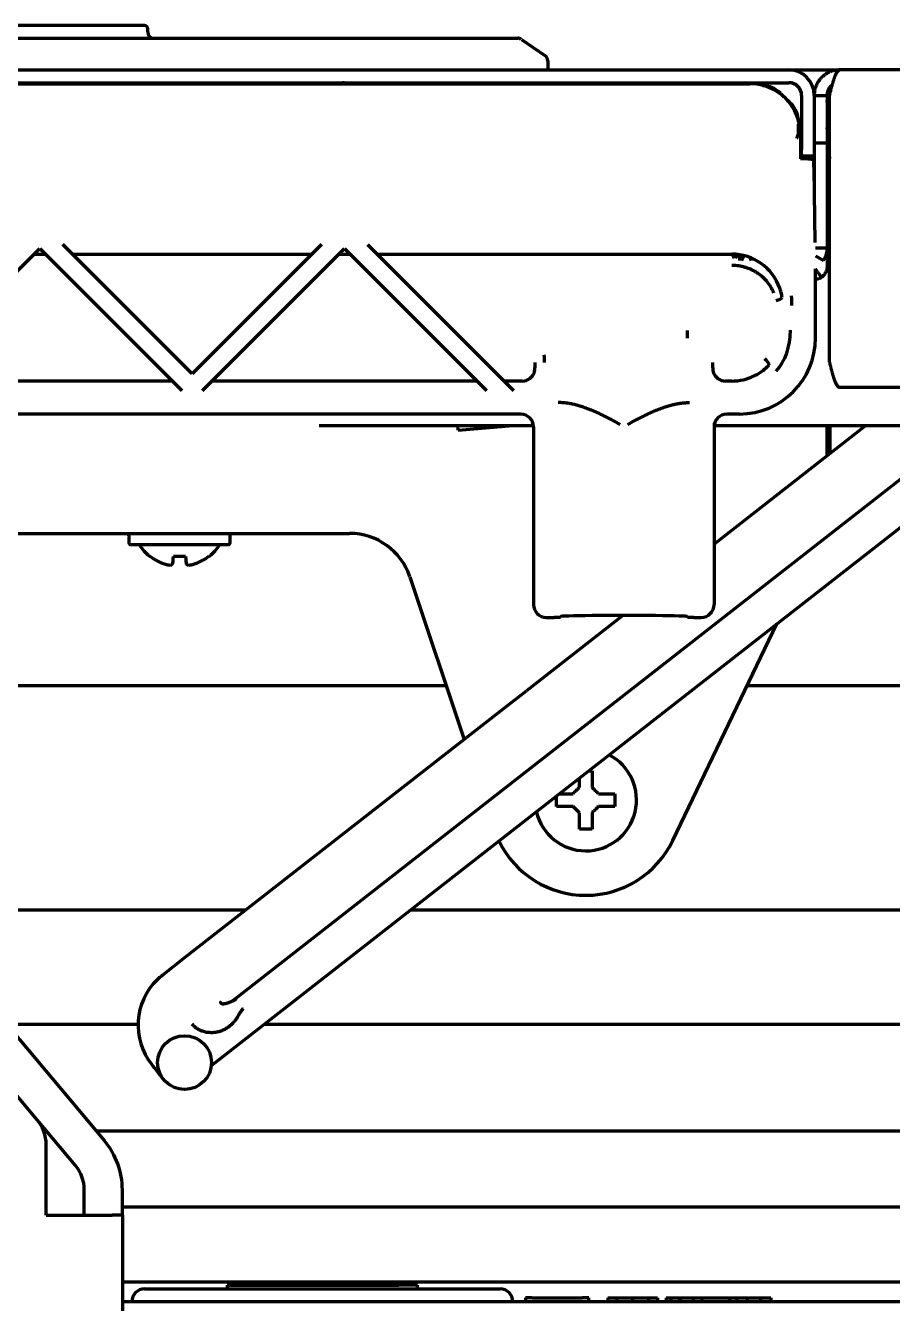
# Model space of a CAD drawing. Header units: inches. Extents: x 904 to 7172, y 213 to 5528.
# Drawn here: x 2907 to 2975.3, y 5351.9 to 5452.5 of the extents above; entities that cross this region are included whole.
import ezdxf

# ---------------------------------------------------------------- set-up
doc = ezdxf.new("R2010")
doc.units = ezdxf.units.IN

msp = doc.modelspace()

# ---------------------------------------------------------------- linework, layer by layer
at = {"linetype": 'Continuous', "lineweight": 70}
for p, q in [((2916.37, 5452.53), (2901.87, 5452.53)), ((2916.62, 5452.03), (2916.62, 5452.28)), ((2824.37, 5451.53), (2943.87, 5451.53)), ((2943.87, 5451.53), (2945.76, 5451.53)), ((2946.05, 5451.44), (2947.9, 5450.18)), ((2846.58, 5449.03), (2967.12, 5449.03)), ((2948.12, 5449.76), (2948.12, 5449.03)), ((2967.12, 5449.03), (2970.62, 5449.03)), ((2970.62, 5449.03), (2971.12, 5449.03)), ((3517.12, 5449.03), (2971.12, 5449.03)), ((2847.9, 5448.03), (2967.12, 5448.03)), ((2847.93, 5447.95), (2964.04, 5447.95)), ((2945.1, 5448.03), (2945.1, 5447.95)), ((2945.87, 5447.95), (2945.87, 5448.03)), ((2946.62, 5447.95), (2946.62, 5448.03)), ((2966.45, 5447.19), (2966.73, 5446.91)), ((2968.12, 5447.03), (2968.12, 5442.78)), ((2969.12, 5447.03), (2969.12, 5443.28)), ((2969.12, 5447.03), (2970.12, 5447.03)), ((2970.12, 5447.03), (2970.12, 5443.28)), ((2970.32, 5426.03), (2970.32, 5447.03)), ((2967, 5446.64), (2967.28, 5446.36)), ((2968.04, 5443.95), (2968.04, 5442.03)), ((2968.12, 5444.53), (2968.07, 5444.53)), ((2970.17, 5444.53), (2970.12, 5444.53)), ((2970.32, 5444.26), (2970.31, 5444.3)), ((2969.12, 5443.28), (2970.12, 5443.28)), ((2969.12, 5443.28), (2969.12, 5442.78)), ((2970.12, 5443.28), (2970.12, 5435.03)), ((2968.31, 5442.03), (2968.04, 5442.03)), ((2968.12, 5442.28), (2968.12, 5442.78)), ((2968.12, 5442.03), (2968.12, 5442.28)), ((2968.12, 5442.28), (2969.12, 5442.28)), ((2969.06, 5441.93), (2969.09, 5441.73)), ((2969.12, 5442.78), (2969.12, 5442.28)), ((2969.12, 5442.28), (2969.12, 5440.28)), ((2969.2, 5435.45), (2969.1, 5441.31)), ((2970.12, 5440.43), (2970.32, 5440.43)), ((2896.93, 5423.78), (2908.12, 5434.97)), ((2908.12, 5434.97), (2919.31, 5423.78)), ((2920.12, 5425.09), (2909.93, 5435.28)), ((2930.31, 5435.28), (2920.12, 5425.09)), ((2920.93, 5423.78), (2932.12, 5434.97)), ((2932.12, 5434.97), (2943.31, 5423.78)), ((2933.93, 5435.28), (2945.43, 5423.78)), ((2969.21, 5435.03), (2970.12, 5435.03)), ((2970.12, 5435.03), (2970.12, 5433.53)), ((2907.68, 5434.53), (2908.56, 5434.53)), ((2910.68, 5434.53), (2929.56, 5434.53)), ((2931.68, 5434.53), (2932.56, 5434.53)), ((2934.68, 5434.53), (2962.62, 5434.53)), ((2962.64, 5434.53), (2962.82, 5434.22)), ((2962.82, 5434.22), (2962.82, 5434.53)), ((2962.92, 5434.22), (2962.92, 5434.52)), ((2962.92, 5434.22), (2963.08, 5434.5)), ((2963.08, 5434.5), (2963.08, 5434.51)), ((2963.08, 5434.5), (2963.14, 5434.47)), ((2963.22, 5434.45), (2963.22, 5434.03)), ((2963.32, 5434.03), (2963.32, 5434.43)), ((2963.38, 5434.03), (2963.6, 5434.41)), ((2964.02, 5434.28), (2964.16, 5434.03)), ((2964.22, 5434.2), (2964.22, 5434.03)), ((2964.32, 5434.03), (2964.32, 5434.15)), ((2964.38, 5434.03), (2964.42, 5434.1)), ((2969.22, 5434.4), (2969.85, 5434.03)), ((2969.22, 5427.92), (2969.22, 5432.62)), ((2959.12, 5427.91), (2959.12, 5428.52)), ((2918.56, 5424.53), (2897.68, 5424.53)), ((2942.56, 5424.53), (2921.68, 5424.53)), ((2946.12, 5424.53), (2944.68, 5424.53)), ((2962.62, 5424.53), (2962.12, 5424.53)), ((3517.12, 5424.03), (2971.12, 5424.03)), ((2946.01, 5421.92), (2865.22, 5421.92)), ((2963.22, 5421.92), (2962.22, 5421.92)), ((2923.51, 5375.88), (2981.3, 5421.03)), ((2930.12, 5421.03), (2947.01, 5421.03)), ((2941.07, 5420.65), (2941.04, 5421.03)), ((2941.07, 5420.65), (2945.39, 5421.03)), ((2947.01, 5420.92), (2947.01, 5406.92)), ((2973.18, 5421.03), (2961.22, 5411.69)), ((2961.22, 5420.92), (2961.22, 5406.92)), ((2961.23, 5421.03), (2985.12, 5421.03)), ((2970.12, 5418.64), (2970.12, 5421.03)), ((2970.37, 5418.83), (2970.37, 5421.03)), ((2985.18, 5420.25), (2921.62, 5370.6)), ((2884.72, 5412.53), (2932.52, 5412.53)), ((2915.12, 5412.28), (2915.12, 5411.88)), ((2923.12, 5411.88), (2923.12, 5412.28)), ((2919.12, 5411.63), (2915.27, 5411.63)), ((2916.75, 5410.74), (2916.79, 5410.74)), ((2922.97, 5411.63), (2919.12, 5411.63)), ((2921.44, 5410.74), (2921.49, 5410.74)), ((2937.26, 5409.11), (2941.54, 5396.31)), ((2954.03, 5406.06), (2946.45, 5400.14)), ((2948.01, 5405.92), (2948.62, 5405.92)), ((2949.12, 5405.93), (2949.12, 5405.98)), ((2959.12, 5405.93), (2959.12, 5405.98)), ((2959.62, 5405.92), (2960.22, 5405.92)), ((2957.97, 5388.34), (2966.17, 5405.4)), ((2940.14, 5400.53), (2884.21, 5400.53)), ((2944.23, 5398.41), (2946.45, 5400.14)), ((3524.4, 5400.53), (2963.84, 5400.53)), ((2919.58, 5379.15), (2944.23, 5398.41)), ((2948.82, 5391.53), (2948.82, 5391.84)), ((2953.42, 5392.03), (2953.42, 5391.53)), ((2948.82, 5391.03), (2948.82, 5391.53)), ((2953.42, 5391.53), (2953.42, 5391.03)), ((2907.92, 5366.34), (2888.32, 5389.69)), ((2897.95, 5382.88), (2924.36, 5382.88)), ((2937.35, 5382.88), (3550.88, 5382.88)), ((2898.43, 5382.31), (2913.21, 5364.69)), ((2917.79, 5377.75), (2919.58, 5379.15)), ((2923.51, 5375.88), (2923.55, 5375.82)), ((2905.51, 5373.88), (2915.87, 5373.88)), ((2925.83, 5373.88), (3562.4, 5373.88)), ((2910.92, 5362.76), (2907.92, 5366.34)), ((2912.56, 5365.48), (3573.68, 5365.48)), ((2908.62, 5358.83), (2908.62, 5364.41)), ((2911.62, 5358.83), (2911.62, 5360.83)), ((2914.62, 5358.83), (2914.62, 5360.83)), ((2914.63, 5359.48), (3571.61, 5359.48)), ((2908.62, 5358.83), (2913.81, 5358.83)), ((2914.62, 5358.83), (2913.81, 5358.83)), ((2914.62, 5358.83), (2914.62, 4735.53)), ((2917.37, 5353.56), (2914.62, 5353.56)), ((3228.12, 5353.56), (2917.37, 5353.56)), ((2916.37, 5353.03), (2944.37, 5353.03)), ((2922.87, 5353.33), (2924.37, 5353.33)), ((2922.87, 5353.33), (2922.87, 5353.03)), ((2924.37, 5353.33), (2936.37, 5353.33)), ((2937.87, 5353.33), (2936.37, 5353.33)), ((2937.87, 5353.03), (2937.87, 5353.33)), ((2914.62, 5352.03), (3139.5, 5352.03)), ((2946.87, 5352.33), (2946.37, 5352.33)), ((2946.37, 5352.33), (2946.37, 5352.03)), ((2946.87, 5352.33), (2950.87, 5352.33)), ((2951.37, 5352.33), (2950.87, 5352.33)), ((2951.37, 5352.03), (2951.37, 5352.33)), ((2952.87, 5352.33), (2953.56, 5352.33)), ((2952.87, 5352.33), (2952.87, 5352.03)), ((2953.56, 5352.33), (2954.8, 5352.33)), ((2953.56, 5352.33), (2953.56, 5352.03)), ((2954.8, 5352.33), (2956.07, 5352.33)), ((2954.8, 5352.33), (2954.8, 5352.03)), ((2956.07, 5352.33), (2956.77, 5352.33)), ((2956.07, 5352.33), (2956.07, 5352.03)), ((2956.77, 5352.33), (2956.77, 5352.03)), ((2957.45, 5352.33), (2957.83, 5352.33)), ((2957.45, 5352.33), (2957.45, 5352.03)), ((2957.83, 5352.33), (2957.83, 5352.03)), ((2957.83, 5352.33), (2958.53, 5352.33)), ((2958.53, 5352.03), (2958.53, 5352.33)), ((2958.53, 5352.33), (2958.58, 5352.33)), ((2958.58, 5352.33), (2959.59, 5352.33)), ((2958.58, 5352.03), (2958.58, 5352.33)), ((2959.59, 5352.33), (2959.59, 5352.03)), ((2959.59, 5352.33), (2960.28, 5352.33)), ((2960.28, 5352.03), (2960.28, 5352.33)), ((2960.28, 5352.33), (2962.47, 5352.33)), ((2962.47, 5352.33), (2963.05, 5352.33)), ((2962.47, 5352.03), (2962.47, 5352.33)), ((2963.05, 5352.03), (2963.05, 5352.33)), ((2963.05, 5352.33), (2963.82, 5352.33)), ((2963.82, 5352.33), (2964.87, 5352.33)), ((2963.82, 5352.33), (2963.82, 5352.03)), ((2964.87, 5352.33), (2965.69, 5352.33)), ((2964.87, 5352.33), (2964.87, 5352.03)), ((2965.69, 5352.33), (2965.69, 5352.03))]:
    msp.add_line(p, q, dxfattribs=at)
msp.add_circle((2919.52, 5370.85), 2.12, dxfattribs=at)
for centre, radius, start, end in [((2916.37, 5452.28), 0.25, 0, 90), ((2917.12, 5452.03), 0.5, 180, 270), ((2945.76, 5451.03), 0.5, 55.7131, 90), ((2947.62, 5449.76), 0.5, 0, 55.7131), ((2967.12, 5447.03), 2, 0, 90), ((2932.11, 5447.53), 0.5, 90, 121.887), ((2967.12, 5447.03), 1, 0, 90), ((2962.62, 5430.53), 4, 19.2233, 90), ((2963.4, 5435.18), 0.75, 250, 270), ((2963.72, 5430.71), 3.64, 356.2712, 8.2358), ((2938.19, 5425.95), 9.68, 0.2077, 3.8071), ((2946.12, 5425.53), 1, 270, 342.5858), ((2962.12, 5425.53), 1, 197.4142, 270), ((2962.62, 5428.53), 4, 270, 295.8555), ((2915.4, 5412.28), 0.283, 118.0725, 180), ((2915.4, 5411.88), 0.283, 180, 241.9275), ((2922.84, 5412.28), 0.283, 0, 61.9275), ((2922.84, 5411.88), 0.283, 298.0725, 0), ((2932.52, 5407.53), 5, 18.4841, 90), ((2919.12, 5413.63), 3.74, 212.3241, 230.6111), ((2919.12, 5413.63), 3.74, 309.3791, 327.6759), ((2951.12, 5391.53), 4, 193.4437, 62.5556), ((2951.12, 5391.63), 7.6, 205.9744, 334.3232), ((2920.86, 5373.81), 5, 134.1823, 218.4121), ((2838.59, 5308.57), 100, 37.5821, 38.4121), ((2905.62, 5364.41), 3, 0, 40), ((2908.62, 5360.83), 6, 0, 40), ((2908.62, 5360.83), 3, 0, 40), ((2916.37, 5352.03), 1, 90, 180), ((2944.37, 5352.03), 1, 0, 90)]:
    msp.add_arc(centre, radius, start, end, dxfattribs=at)
for centre, major_axis, ratio, start_param, end_param in [((2964.04, 5443.95), (-2.83, -2.83), 0.999695, 2.356347, 3.926839), ((2965.04, 5445.78), (-0.77, -1.85), 0.999955, 2.748909, 3.534276), ((2965.87, 5444.95), (-1.85, -0.77), 0.999955, 2.748909, 3.534276), ((2968.31, 5441.92), (0.75, 0), 0.140541, 0.017453, 1.570796), ((2969.08, 5440.25), (0, -1.5), 0.017455, 2.356194, 3.001966), ((2969.15, 5432.62), (0, -4), 0.017455, 1.570796, 1.756592), ((2966.11, 5431.05), (-0.486, -0.116), 0.351085, 1.487352, 2.898615), ((2963.22, 5427.93), (4.24, -4.24), 0.999695, 5.497939, 7.068431), ((2955.05, 5435.03), (11.14, -9.63), 0.512356, 6.266297, 6.699607), ((2965.22, 5426.12), (-0.343, 0.363), 0.244028, 3.410972, 4.965192), ((2946.01, 5420.92), (0.707, 0.707), 0.999695, 5.497939, 7.068431), ((2962.22, 5420.92), (0.707, -0.707), 0.999695, 2.356347, 3.926839), ((2919.11, 5413.65), (3.62, 0.87), 0.997235, 3.804658, 4.177379), ((2918.82, 5413.65), (0.27, 3.72), 0.017407, 3.440796, 3.813517), ((2919.42, 5413.65), (0.27, -3.72), 0.017407, 5.611261, 5.983982), ((2919.12, 5413.65), (3.62, -0.87), 0.997235, 5.247399, 5.62012), ((2918.86, 5413.69), (0.81, 3.6), 0.902278, 3.129444, 3.24631), ((2918.56, 5413.69), (0.38, 3.67), 0.420739, 3.280106, 3.396972), ((2919.67, 5413.69), (0.38, -3.67), 0.420739, 6.027806, 6.144672), ((2919.38, 5413.69), (0.81, -3.6), 0.902278, 6.178468, 6.295334), ((2948.01, 5406.92), (-0.707, -0.707), 0.999695, 5.497939, 7.068431), ((2960.22, 5406.92), (-0.707, 0.707), 0.999695, 2.356347, 3.926839), ((2948.62, 5405.93), (0.5, 0), 0.017455, 4.712389, 6.283185), ((2954.12, 5405.98), (5, 0), 0.017455, 0, 3.141593), ((2959.62, 5405.93), (0.5, 0), 0.017455, 3.141593, 4.712389)]:
    msp.add_ellipse(centre, major_axis=major_axis, ratio=ratio, start_param=start_param, end_param=end_param, dxfattribs=at)
for points, degree in [([(2971.12, 5449.03), (2971.08, 5449.03), (2971.01, 5449.03), (2970.9, 5449.02), (2970.79, 5449), (2970.69, 5448.98), (2970.58, 5448.96), (2970.48, 5448.93), (2970.38, 5448.89), (2970.28, 5448.85), (2970.18, 5448.8), (2970.09, 5448.74), (2970, 5448.69), (2969.91, 5448.62), (2969.82, 5448.55), (2969.74, 5448.48), (2969.67, 5448.41), (2969.59, 5448.32), (2969.53, 5448.24), (2969.46, 5448.15), (2969.4, 5448.06), (2969.35, 5447.97), (2969.3, 5447.87), (2969.26, 5447.77), (2969.22, 5447.67), (2969.19, 5447.56), (2969.16, 5447.46), (2969.14, 5447.35), (2969.13, 5447.25), (2969.12, 5447.14), (2969.12, 5447.07), (2969.12, 5447.03)], 3), ([(2970.32, 5447.03), (2970.33, 5447.06), (2970.35, 5447.13), (2970.37, 5447.24), (2970.4, 5447.34), (2970.43, 5447.44), (2970.45, 5447.55), (2970.48, 5447.65), (2970.51, 5447.75), (2970.53, 5447.84), (2970.56, 5447.94), (2970.59, 5448.03), (2970.61, 5448.12), (2970.64, 5448.21), (2970.67, 5448.29), (2970.69, 5448.37), (2970.72, 5448.44), (2970.75, 5448.52), (2970.77, 5448.58), (2970.8, 5448.65), (2970.83, 5448.71), (2970.85, 5448.76), (2970.88, 5448.81), (2970.91, 5448.86), (2970.93, 5448.9), (2970.96, 5448.93), (2970.99, 5448.96), (2971.01, 5448.99), (2971.04, 5449.01), (2971.07, 5449.02), (2971.09, 5449.03), (2971.11, 5449.03), (2971.12, 5449.03)], 3), ([(2967.93, 5444.29), (2967.83, 5443.95), (2967.73, 5443.63)], 2), ([(2970.12, 5435.03), (2970.12, 5434.99), (2970.12, 5434.91), (2970.11, 5434.79), (2970.09, 5434.67), (2970.06, 5434.56), (2970.03, 5434.44), (2970, 5434.33), (2969.95, 5434.23), (2969.9, 5434.13), (2969.87, 5434.06), (2969.85, 5434.03)], 3), ([(2970.12, 5433.53), (2970.12, 5433.49), (2970.11, 5433.42), (2970.1, 5433.32), (2970.07, 5433.22), (2970.03, 5433.12), (2969.99, 5433.03), (2969.93, 5432.94), (2969.86, 5432.86), (2969.79, 5432.78), (2969.71, 5432.72), (2969.62, 5432.66), (2969.53, 5432.61), (2969.43, 5432.58), (2969.33, 5432.55), (2969.22, 5432.53), (2969.15, 5432.53), (2969.12, 5432.53)], 3), ([(2947.12, 5425.53), (2947.12, 5425.68), (2947.13, 5425.83), (2947.14, 5425.98)], 3), ([(2961.1, 5425.98), (2961.11, 5425.83), (2961.11, 5425.68), (2961.12, 5425.53)], 3), ([(2971.12, 5424.03), (2971.11, 5424.03), (2971.09, 5424.03), (2971.07, 5424.04), (2971.04, 5424.05), (2971.01, 5424.07), (2970.99, 5424.1), (2970.96, 5424.13), (2970.93, 5424.16), (2970.91, 5424.2), (2970.88, 5424.25), (2970.85, 5424.3), (2970.83, 5424.35), (2970.8, 5424.41), (2970.77, 5424.47), (2970.75, 5424.54), (2970.72, 5424.61), (2970.69, 5424.69), (2970.67, 5424.77), (2970.64, 5424.85), (2970.61, 5424.94), (2970.59, 5425.03), (2970.56, 5425.12), (2970.53, 5425.22), (2970.51, 5425.31), (2970.48, 5425.41), (2970.45, 5425.51), (2970.43, 5425.61), (2970.4, 5425.72), (2970.37, 5425.82), (2970.35, 5425.92), (2970.33, 5425.99), (2970.32, 5426.03)], 3), ([(2947.07, 5425.23), (2947.09, 5425.28), (2947.11, 5425.38), (2947.12, 5425.48), (2947.12, 5425.53)], 3), ([(2953.82, 5421.12), (2953.63, 5421.22), (2953.26, 5421.42), (2952.71, 5421.71), (2952.17, 5421.97), (2951.69, 5422.19), (2951.25, 5422.36), (2950.85, 5422.5), (2950.49, 5422.61), (2950.15, 5422.7), (2949.84, 5422.76), (2949.54, 5422.8), (2949.24, 5422.83), (2949.05, 5422.84), (2948.95, 5422.84)], 3), ([(2954.42, 5421.12), (2954.6, 5421.22), (2954.98, 5421.42), (2955.53, 5421.71), (2956.07, 5421.97), (2956.55, 5422.19), (2956.99, 5422.36), (2957.39, 5422.5), (2957.75, 5422.61), (2958.09, 5422.7), (2958.4, 5422.76), (2958.7, 5422.8), (2959, 5422.83), (2959.19, 5422.84), (2959.28, 5422.84)], 3), ([(2951.31, 5393.83), (2951.41, 5393.83), (2951.51, 5393.83), (2951.62, 5393.83)], 3), ([(2950.12, 5392.03), (2950.14, 5392.05), (2950.19, 5392.1), (2950.26, 5392.17), (2950.33, 5392.24), (2950.4, 5392.31), (2950.48, 5392.39), (2950.55, 5392.46), (2950.59, 5392.51), (2950.62, 5392.53)], 3), ([(2951.62, 5392.53), (2951.64, 5392.5), (2951.7, 5392.45), (2951.77, 5392.38), (2951.84, 5392.31), (2951.91, 5392.24), (2951.98, 5392.17), (2952.05, 5392.1), (2952.1, 5392.05), (2952.12, 5392.03)], 3), ([(2952.12, 5392.03), (2952.17, 5392.03), (2952.28, 5392.03), (2952.44, 5392.03), (2952.6, 5392.03), (2952.76, 5392.03), (2952.91, 5392.03), (2953.07, 5392.03), (2953.23, 5392.03), (2953.35, 5392.03), (2953.42, 5392.03)], 3), ([(2950.12, 5391.03), (2950.06, 5391.03), (2949.96, 5391.03), (2949.79, 5391.03), (2949.64, 5391.03), (2949.48, 5391.03), (2949.33, 5391.03), (2949.17, 5391.03), (2949.01, 5391.03), (2948.88, 5391.03), (2948.82, 5391.03)], 3), ([(2950.62, 5390.53), (2950.59, 5390.56), (2950.54, 5390.61), (2950.47, 5390.68), (2950.4, 5390.75), (2950.33, 5390.82), (2950.26, 5390.89), (2950.19, 5390.96), (2950.14, 5391.01), (2950.12, 5391.03)], 3), ([(2952.12, 5391.03), (2952.09, 5391.01), (2952.05, 5390.96), (2951.98, 5390.89), (2951.9, 5390.81), (2951.83, 5390.74), (2951.76, 5390.67), (2951.69, 5390.6), (2951.64, 5390.55), (2951.62, 5390.53)], 3), ([(2951.62, 5390.53), (2951.62, 5390.47), (2951.62, 5390.37), (2951.62, 5390.21), (2951.62, 5390.05), (2951.62, 5389.89), (2951.62, 5389.74), (2951.62, 5389.58), (2951.62, 5389.42), (2951.62, 5389.29), (2951.62, 5389.23)], 3), ([(2951.62, 5389.23), (2951.45, 5389.23), (2951.12, 5389.23), (2950.79, 5389.23), (2950.62, 5389.23)], 3), ([(2917.38, 5377.39), (2917.42, 5377.44), (2917.51, 5377.52), (2917.65, 5377.64), (2917.74, 5377.71), (2917.79, 5377.75)], 3), ([(2922.35, 5375.6), (2922.35, 5375.6), (2922.35, 5375.6), (2922.35, 5375.6), (2922.35, 5375.6), (2922.35, 5375.6), (2922.35, 5375.59), (2922.35, 5375.59), (2922.35, 5375.59), (2922.36, 5375.59), (2922.36, 5375.59), (2922.36, 5375.59), (2922.36, 5375.58), (2922.36, 5375.58), (2922.36, 5375.58), (2922.36, 5375.58), (2922.36, 5375.58), (2922.36, 5375.57), (2922.37, 5375.57), (2922.37, 5375.57), (2922.37, 5375.57), (2922.37, 5375.56), (2922.37, 5375.56), (2922.37, 5375.56), (2922.38, 5375.55), (2922.38, 5375.55), (2922.38, 5375.55), (2922.38, 5375.54), (2922.39, 5375.54), (2922.39, 5375.54), (2922.39, 5375.53), (2922.39, 5375.53), (2922.4, 5375.53), (2922.4, 5375.52), (2922.4, 5375.52), (2922.41, 5375.52), (2922.41, 5375.52), (2922.41, 5375.51), (2922.42, 5375.51), (2922.42, 5375.51), (2922.43, 5375.51), (2922.43, 5375.5), (2922.44, 5375.5), (2922.44, 5375.5), (2922.45, 5375.5), (2922.46, 5375.5), (2922.46, 5375.5), (2922.47, 5375.49), (2922.48, 5375.49), (2922.48, 5375.49), (2922.49, 5375.49), (2922.5, 5375.49), (2922.51, 5375.49), (2922.51, 5375.49), (2922.52, 5375.49), (2922.53, 5375.49), (2922.54, 5375.49), (2922.55, 5375.49), (2922.56, 5375.49), (2922.57, 5375.49), (2922.58, 5375.49), (2922.59, 5375.49), (2922.6, 5375.49), (2922.61, 5375.49), (2922.62, 5375.49), (2922.63, 5375.5), (2922.64, 5375.5), (2922.66, 5375.5), (2922.67, 5375.5), (2922.68, 5375.5), (2922.69, 5375.5), (2922.71, 5375.51), (2922.72, 5375.51), (2922.73, 5375.51), (2922.75, 5375.51), (2922.76, 5375.52), (2922.77, 5375.52), (2922.79, 5375.52), (2922.8, 5375.53), (2922.82, 5375.53), (2922.84, 5375.53), (2922.85, 5375.54), (2922.87, 5375.54), (2922.89, 5375.55), (2922.9, 5375.55), (2922.92, 5375.56), (2922.94, 5375.56), (2922.96, 5375.57), (2922.98, 5375.58), (2923, 5375.58), (2923.02, 5375.59), (2923.04, 5375.6), (2923.07, 5375.61), (2923.09, 5375.62), (2923.12, 5375.63), (2923.15, 5375.64), (2923.19, 5375.66), (2923.21, 5375.68), (2923.24, 5375.69), (2923.26, 5375.7), (2923.28, 5375.72), (2923.3, 5375.73), (2923.32, 5375.74), (2923.34, 5375.75), (2923.35, 5375.76), (2923.37, 5375.77), (2923.38, 5375.78), (2923.39, 5375.79), (2923.4, 5375.8), (2923.41, 5375.8), (2923.43, 5375.81), (2923.44, 5375.82), (2923.44, 5375.83), (2923.45, 5375.83), (2923.46, 5375.84), (2923.47, 5375.85), (2923.48, 5375.85), (2923.49, 5375.86), (2923.5, 5375.87), (2923.5, 5375.87), (2923.51, 5375.88), (2923.51, 5375.88)], 3), ([(2923.55, 5375.82), (2923.35, 5375.68), (2923.2, 5375.67)], 2), ([(2924.13, 5375.09), (2924.12, 5375.08), (2924.09, 5375.06), (2924.05, 5375.02), (2924.01, 5374.97), (2923.97, 5374.91), (2923.93, 5374.84), (2923.88, 5374.76), (2923.83, 5374.68), (2923.78, 5374.58), (2923.72, 5374.48), (2923.64, 5374.37), (2923.56, 5374.24), (2923.45, 5374.1), (2923.32, 5373.95), (2923.19, 5373.82), (2923.05, 5373.71), (2922.91, 5373.6), (2922.76, 5373.51), (2922.62, 5373.43), (2922.46, 5373.36), (2922.31, 5373.31), (2922.15, 5373.26), (2921.99, 5373.23), (2921.83, 5373.21), (2921.66, 5373.2), (2921.5, 5373.21), (2921.34, 5373.22), (2921.18, 5373.25), (2921.03, 5373.29), (2920.88, 5373.34), (2920.74, 5373.39), (2920.61, 5373.46), (2920.5, 5373.53), (2920.39, 5373.61), (2920.3, 5373.69), (2920.21, 5373.77), (2920.16, 5373.84), (2920.13, 5373.87)], 3)]:
    msp.add_open_spline(points, degree=degree, dxfattribs=at)
for points, degree, knots in [([(2970.49, 5447.81), (2970.48, 5447.8), (2970.46, 5447.78), (2970.43, 5447.76), (2970.39, 5447.72), (2970.36, 5447.68), (2970.32, 5447.63), (2970.29, 5447.59), (2970.26, 5447.54), (2970.23, 5447.5), (2970.21, 5447.45), (2970.19, 5447.4), (2970.17, 5447.35), (2970.15, 5447.3), (2970.14, 5447.24), (2970.13, 5447.19), (2970.12, 5447.14), (2970.12, 5447.08), (2970.12, 5447.05), (2970.12, 5447.03)], 3, [0, 0, 0, 0, 0.026512, 0.087355, 0.148198, 0.209041, 0.269884, 0.330727, 0.39157, 0.452413, 0.513256, 0.574099, 0.634942, 0.695785, 0.756628, 0.817471, 0.878314, 0.939157, 1, 1, 1, 1]), ([(2970.12, 5446.5), (2970.12, 5446.53), (2970.12, 5446.56), (2970.13, 5446.61), (2970.14, 5446.63), (2970.14, 5446.65), (2970.15, 5446.66), (2970.15, 5446.68), (2970.16, 5446.69), (2970.17, 5446.73), (2970.19, 5446.76), (2970.22, 5446.8), (2970.23, 5446.81), (2970.25, 5446.84), (2970.28, 5446.86), (2970.3, 5446.88), (2970.32, 5446.89)], 3, [0, 0, 0, 0, 0.222377, 0.222377, 0.333565, 0.333565, 0.389159, 0.389159, 0.444753, 0.444753, 0.66713, 0.66713, 0.778318, 0.778318, 0.889507, 1, 1, 1, 1]), ([(2967.86, 5444.79), (2967.86, 5444.62), (2967.86, 5444.55), (2967.86, 5444.42), (2967.86, 5444.2), (2967.86, 5444.11)], 2, [0, 0, 0, 0.36553, 0.36553, 0.731061, 1, 1, 1]), ([(2970.32, 5443.8), (2970.31, 5443.82), (2970.31, 5443.85), (2970.3, 5443.89), (2970.3, 5443.91), (2970.29, 5443.95), (2970.28, 5443.97), (2970.26, 5444.07), (2970.25, 5444.14), (2970.22, 5444.23), (2970.22, 5444.26), (2970.2, 5444.32), (2970.19, 5444.34), (2970.17, 5444.41), (2970.15, 5444.45), (2970.12, 5444.5), (2970.1, 5444.52), (2970.08, 5444.53), (2970.08, 5444.53), (2970.07, 5444.53), (2970.07, 5444.53), (2970.07, 5444.53)], 3, [0, 0, 0, 0, 0.053992, 0.053992, 0.102198, 0.102198, 0.150405, 0.150405, 0.343232, 0.343232, 0.439645, 0.439645, 0.536059, 0.536059, 0.728885, 0.728885, 0.921712, 0.921712, 0.969919, 0.969919, 1, 1, 1, 1]), ([(2970.31, 5444.29), (2970.31, 5444.29), (2970.31, 5444.29), (2970.3, 5444.32), (2970.29, 5444.34), (2970.27, 5444.41), (2970.25, 5444.45), (2970.22, 5444.5), (2970.2, 5444.52), (2970.18, 5444.53), (2970.18, 5444.53), (2970.17, 5444.53), (2970.17, 5444.53), (2970.17, 5444.53)], 3, [0, 0, 0, 0, 0.003429, 0.003429, 0.174897, 0.174897, 0.517833, 0.517833, 0.860768, 0.860768, 0.946502, 0.946502, 1, 1, 1, 1]), ([(2968.04, 5443.28), (2968.05, 5443.27), (2968.06, 5443.23), (2968.07, 5443.2), (2968.09, 5443.12), (2968.1, 5443.06), (2968.12, 5443)], 3, [0, 0, 0, 0, 0.10616, 0.433814, 0.433814, 1, 1, 1, 1]), ([(2970.12, 5443), (2970.12, 5442.98), (2970.13, 5442.96), (2970.14, 5442.91), (2970.15, 5442.89), (2970.15, 5442.86), (2970.16, 5442.84), (2970.18, 5442.75), (2970.2, 5442.68), (2970.22, 5442.56), (2970.23, 5442.52), (2970.24, 5442.46), (2970.24, 5442.44), (2970.25, 5442.4), (2970.26, 5442.38), (2970.28, 5442.28), (2970.29, 5442.19), (2970.31, 5442.1), (2970.32, 5442.09), (2970.32, 5442.07)], 3, [0, 0, 0, 0, 0.092942, 0.092942, 0.15507, 0.15507, 0.217197, 0.217197, 0.465706, 0.465706, 0.58996, 0.58996, 0.652087, 0.652087, 0.714215, 0.714215, 0.962724, 0.962724, 1, 1, 1, 1]), ([(2965.92, 5431.46), (2965.91, 5431.5), (2965.89, 5431.54), (2965.86, 5431.62), (2965.84, 5431.66), (2965.78, 5431.78), (2965.74, 5431.85), (2965.62, 5432.07), (2965.52, 5432.21), (2965.36, 5432.41), (2965.31, 5432.47), (2965.22, 5432.56), (2965.19, 5432.59), (2965.13, 5432.65), (2965.1, 5432.68), (2964.95, 5432.82), (2964.82, 5432.92), (2964.61, 5433.06), (2964.53, 5433.11), (2964.42, 5433.17), (2964.39, 5433.19), (2964.31, 5433.24), (2964.27, 5433.26), (2964.15, 5433.31), (2964.07, 5433.35), (2963.9, 5433.41), (2963.82, 5433.44), (2963.69, 5433.48), (2963.62, 5433.5), (2963.56, 5433.52), (2963.51, 5433.53), (2963.49, 5433.54), (2963.37, 5433.56), (2963.28, 5433.58), (2963, 5433.62), (2962.81, 5433.64), (2962.62, 5433.64)], 3, [0, 0, 0, 0, 0.03125, 0.03125, 0.0625, 0.0625, 0.125, 0.125, 0.25, 0.25, 0.3125, 0.3125, 0.34375, 0.34375, 0.375, 0.375, 0.5, 0.5, 0.5625, 0.5625, 0.59375, 0.59375, 0.625, 0.625, 0.6875, 0.6875, 0.75, 0.75, 0.78125, 0.796875, 0.796875, 0.8125, 0.8125, 0.875, 0.875, 1, 1, 1, 1]), ([(2969.69, 5432.69), (2969.66, 5432.73), (2969.62, 5432.8), (2969.55, 5432.9), (2969.48, 5433), (2969.4, 5433.09), (2969.33, 5433.19), (2969.27, 5433.27), (2969.23, 5433.32), (2969.21, 5433.34)], 3, [0, 0, 0, 0, 0.14498, 0.293984, 0.442988, 0.591991, 0.740995, 0.889998, 1, 1, 1, 1]), ([(2966.59, 5431.12), (2966.57, 5431.25), (2966.54, 5431.37), (2966.47, 5431.61), (2966.44, 5431.73), (2966.4, 5431.85)], 3, [0, 0, 0, 0, 0.5, 0.5, 1, 1, 1, 1]), ([(2961.12, 5425.53), (2961.12, 5425.48), (2961.12, 5425.43), (2961.13, 5425.35), (2961.14, 5425.33), (2961.15, 5425.28), (2961.16, 5425.25), (2961.16, 5425.23)], 3, [0, 0, 0, 0, 0.5, 0.5, 0.75, 0.75, 1, 1, 1, 1]), ([(2964.36, 5424.93), (2964.48, 5424.98), (2964.59, 5425.04), (2964.8, 5425.17), (2964.9, 5425.24), (2965.11, 5425.38), (2965.2, 5425.46), (2965.39, 5425.62), (2965.48, 5425.71), (2965.57, 5425.8)], 3, [0, 0, 0, 0, 0.25, 0.25, 0.5, 0.5, 0.75, 0.75, 1, 1, 1, 1]), ([(2918.65, 5410.74), (2918.69, 5410.74), (2918.73, 5410.74), (2918.81, 5410.74), (2918.84, 5410.74), (2918.92, 5410.74), (2918.96, 5410.74), (2919.04, 5410.74), (2919.08, 5410.74), (2919.2, 5410.74), (2919.28, 5410.74), (2919.39, 5410.74), (2919.43, 5410.74), (2919.51, 5410.74), (2919.55, 5410.74), (2919.59, 5410.74)], 3, [0, 0, 0, 0, 0.125, 0.125, 0.25, 0.25, 0.375, 0.375, 0.5, 0.5, 0.75, 0.75, 0.875, 0.875, 1, 1, 1, 1]), ([(2951.62, 5393.83), (2951.62, 5393.63), (2951.62, 5393.42), (2951.62, 5393.09), (2951.62, 5392.98), (2951.62, 5392.76), (2951.62, 5392.64), (2951.62, 5392.53)], 3, [0, 0, 0, 0, 0.5, 0.5, 0.75, 0.75, 1, 1, 1, 1]), ([(2950.62, 5392.53), (2950.62, 5392.58), (2950.62, 5392.69), (2950.62, 5392.85), (2950.62, 5393.01), (2950.62, 5393.14), (2950.62, 5393.22), (2950.62, 5393.25)], 3, [0, 0, 0, 0, 0.220574, 0.441148, 0.661722, 0.882296, 1, 1, 1, 1]), ([(2949.04, 5392.03), (2949.18, 5392.03), (2949.31, 5392.03), (2949.56, 5392.03), (2949.67, 5392.03), (2949.89, 5392.03), (2950, 5392.03), (2950.12, 5392.03)], 3, [0, 0, 0, 0, 0.388566, 0.388566, 0.694283, 0.694283, 1, 1, 1, 1]), ([(2953.42, 5391.03), (2953.22, 5391.03), (2953.01, 5391.03), (2952.68, 5391.03), (2952.57, 5391.03), (2952.35, 5391.03), (2952.23, 5391.03), (2952.12, 5391.03)], 3, [0, 0, 0, 0, 0.5, 0.5, 0.75, 0.75, 1, 1, 1, 1]), ([(2950.62, 5389.23), (2950.62, 5389.43), (2950.62, 5389.64), (2950.62, 5389.97), (2950.62, 5390.08), (2950.62, 5390.3), (2950.62, 5390.41), (2950.62, 5390.53)], 3, [0, 0, 0, 0, 0.5, 0.5, 0.75, 0.75, 1, 1, 1, 1])]:
    msp.add_open_spline(points, degree=degree, knots=knots, dxfattribs=at)

doc.saveas('drawing.dxf')
